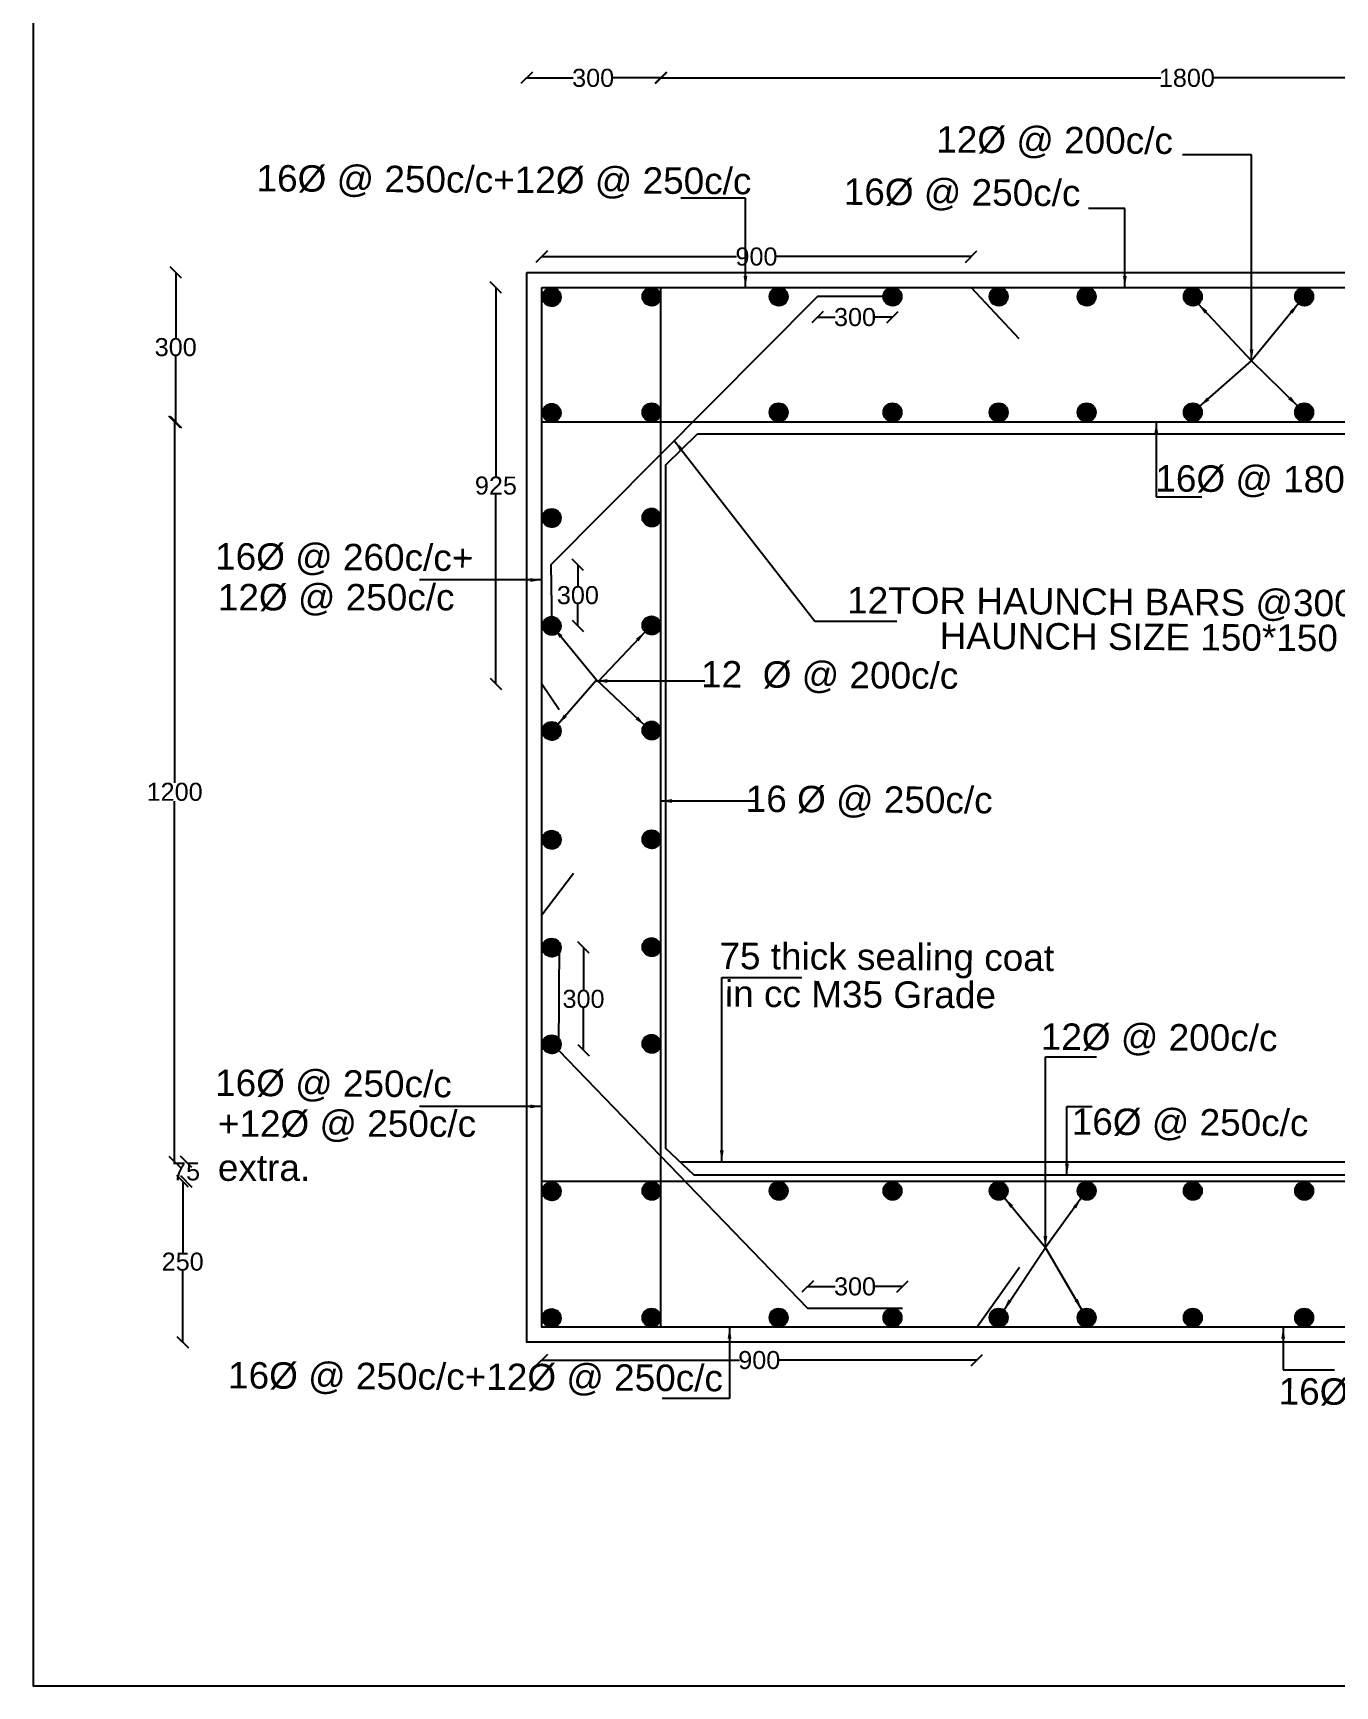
# Model space of a CAD drawing. Header units: millimetres. Extents: x 5124 to 6568637, y 2311 to 91879094.
# Drawn here: x 3723868 to 3734700, y 45932314 to 45946070 of the extents above; entities that cross this region are included whole.
import ezdxf

# ---------------------------------------------------------------- set-up
doc = ezdxf.new("R2010")
doc.units = ezdxf.units.MM
doc.header["$MEASUREMENT"] = 0
doc.layers.add('DIMENSION', color=7, linetype='Continuous')
doc.layers.add('DRAWING', color=7, linetype='Continuous')
doc.styles.get("Standard").update_dxf_attribs({"font": 'arial.ttf', "height": 150})
doc.dimstyles.get("Standard").update_dxf_attribs({"dimtxt": 200, "dimasz": 110, "dimexe": 0.18, "dimexo": 0.0625, "dimgap": 0.09, "dimtad": 0, "dimtih": 1, "dimtoh": 1, "dimdec": 0, "dimzin": 0, "dimdsep": 46, "dimtxsty": 'Standard', "dimblk": 'OBLIQUE', "dimcen": 0.09, "dimse1": 1, "dimse2": 1, "dimadec": 0, "dimazin": 0, "dimtfac": 1, "dimtdec": 0, "dimtofl": 0, "dimtmove": 0, "dimatfit": 3, "dimfxl": 1, "dimtolj": 1, "dimtzin": 0, "dimarcsym": 0})

# ---------------------------------------------------------------- blocks, each defined once
blk = doc.blocks.new('_Oblique')
at = {"color": 0, "linetype": 'ByBlock', "lineweight": -2}
blk.add_line((-0.5, -0.5), (0.5, 0.5), dxfattribs=at)
blk = doc.blocks.new('*D65')
at = {"layer": 'Defpoints', "color": 0, "transparency": 16777216}
for p in [(3731674, 45944209), (3728100, 45943952), (3731674, 45943952)]:
    blk.add_point(p, dxfattribs=at)
at = {"layer": 'DIMENSION', "color": 0, "lineweight": -2, "transparency": 16777216}
for p, q in [((3728100, 45944209), (3729722, 45944209)), ((3731674, 45944209), (3730053, 45944209))]:
    blk.add_line(p, q, dxfattribs=at)
at = {"layer": 'DIMENSION', "color": 0, "lineweight": -2, "transparency": 16777216, "xscale": 95, "yscale": 95, "zscale": 95, "rotation": 180}
blk.add_blockref('_Oblique', (3728100, 45944209), dxfattribs=at)
at = {"layer": 'DIMENSION', "color": 0, "lineweight": -2, "transparency": 16777216, "xscale": 95, "yscale": 95, "zscale": 95}
blk.add_blockref('_Oblique', (3731674, 45944209), dxfattribs=at)
at = {"layer": 'DIMENSION', "color": 0, "transparency": 16777216, "insert": (3729887, 45944209), "char_height": 150, "attachment_point": 5}
blk.add_mtext('\\A1;900', dxfattribs=at)
blk = doc.blocks.new('*D66')
at = {"layer": 'Defpoints', "color": 0, "transparency": 16777216}
for p in [(3729095, 45945696), (3727975, 45944077), (3729095, 45944077)]:
    blk.add_point(p, dxfattribs=at)
at = {"layer": 'DIMENSION', "color": 0, "lineweight": -2, "transparency": 16777216}
for p, q in [((3727975, 45945696), (3728362, 45945696)), ((3729095, 45945696), (3728693, 45945696))]:
    blk.add_line(p, q, dxfattribs=at)
at = {"layer": 'DIMENSION', "color": 0, "lineweight": -2, "transparency": 16777216, "xscale": 95, "yscale": 95, "zscale": 95, "rotation": 180}
blk.add_blockref('_Oblique', (3727975, 45945696), dxfattribs=at)
at = {"layer": 'DIMENSION', "color": 0, "lineweight": -2, "transparency": 16777216, "xscale": 95, "yscale": 95, "zscale": 95}
blk.add_blockref('_Oblique', (3729095, 45945696), dxfattribs=at)
at = {"layer": 'DIMENSION', "color": 0, "transparency": 16777216, "insert": (3728528, 45945696), "char_height": 150, "attachment_point": 5}
blk.add_mtext('\\A1;300', dxfattribs=at)
blk = doc.blocks.new('*D67')
at = {"layer": 'Defpoints', "color": 0, "transparency": 16777216}
for p in [(3737846, 45945696), (3729090, 45943952), (3737846, 45943952)]:
    blk.add_point(p, dxfattribs=at)
at = {"layer": 'DIMENSION', "color": 0, "lineweight": -2, "transparency": 16777216}
for p, q in [((3729090, 45945696), (3733251, 45945696)), ((3737846, 45945696), (3733685, 45945696))]:
    blk.add_line(p, q, dxfattribs=at)
at = {"layer": 'DIMENSION', "color": 0, "lineweight": -2, "transparency": 16777216, "xscale": 95, "yscale": 95, "zscale": 95, "rotation": 180}
blk.add_blockref('_Oblique', (3729090, 45945696), dxfattribs=at)
at = {"layer": 'DIMENSION', "color": 0, "lineweight": -2, "transparency": 16777216, "xscale": 95, "yscale": 95, "zscale": 95}
blk.add_blockref('_Oblique', (3737846, 45945696), dxfattribs=at)
at = {"layer": 'DIMENSION', "color": 0, "transparency": 16777216, "insert": (3733468, 45945696), "char_height": 150, "attachment_point": 5}
blk.add_mtext('\\A1;1800', dxfattribs=at)
blk = doc.blocks.new('*D74')
at = {"layer": 'Defpoints', "color": 0, "transparency": 16777216}
for p in [(3730395, 45943877), (3731019, 45943877), (3731019, 45943705)]:
    blk.add_point(p, dxfattribs=at)
at = {"layer": 'DIMENSION', "color": 0, "lineweight": -2, "transparency": 16777216}
for p, q in [((3730395, 45943705), (3730541, 45943705)), ((3731019, 45943705), (3730872, 45943705))]:
    blk.add_line(p, q, dxfattribs=at)
at = {"layer": 'DIMENSION', "color": 0, "lineweight": -2, "transparency": 16777216, "xscale": 95, "yscale": 95, "zscale": 95, "rotation": 180}
blk.add_blockref('_Oblique', (3730395, 45943705), dxfattribs=at)
at = {"layer": 'DIMENSION', "color": 0, "lineweight": -2, "transparency": 16777216, "xscale": 95, "yscale": 95, "zscale": 95}
blk.add_blockref('_Oblique', (3731019, 45943705), dxfattribs=at)
at = {"layer": 'DIMENSION', "color": 0, "transparency": 16777216, "insert": (3730707, 45943705), "char_height": 150, "attachment_point": 5}
blk.add_mtext('\\A1;300', dxfattribs=at)
blk = doc.blocks.new('*D75')
at = {"layer": 'Defpoints', "color": 0, "transparency": 16777216}
for p in [(3728176, 45941645), (3728401, 45941645), (3728183, 45941136)]:
    blk.add_point(p, dxfattribs=at)
at = {"layer": 'DIMENSION', "color": 0, "lineweight": -2, "transparency": 16777216}
for p, q in [((3728401, 45941645), (3728401, 45941467)), ((3728401, 45941136), (3728401, 45941314))]:
    blk.add_line(p, q, dxfattribs=at)
at = {"layer": 'DIMENSION', "color": 0, "lineweight": -2, "transparency": 16777216, "xscale": 95, "yscale": 95, "zscale": 95}
for p, rotation in [((3728401, 45941645), 90), ((3728401, 45941136), 270)]:
    blk.add_blockref('_Oblique', p, dxfattribs=dict(at, rotation=rotation))
at = {"layer": 'DIMENSION', "color": 0, "transparency": 16777216, "insert": (3728401, 45941391), "char_height": 150, "attachment_point": 5}
blk.add_mtext('\\A1;300', dxfattribs=at)
blk = doc.blocks.new('*D76')
at = {"layer": 'Defpoints', "color": 0, "transparency": 16777216}
for p in [(3728259, 45938459), (3728240, 45937604), (3728448, 45937604)]:
    blk.add_point(p, dxfattribs=at)
at = {"layer": 'DIMENSION', "color": 0, "lineweight": -2, "transparency": 16777216}
for p, q in [((3728448, 45938459), (3728448, 45938108)), ((3728448, 45937604), (3728448, 45937955))]:
    blk.add_line(p, q, dxfattribs=at)
at = {"layer": 'DIMENSION', "color": 0, "lineweight": -2, "transparency": 16777216, "xscale": 95, "yscale": 95, "zscale": 95}
for p, rotation in [((3728448, 45938459), 90), ((3728448, 45937604), 270)]:
    blk.add_blockref('_Oblique', p, dxfattribs=dict(at, rotation=rotation))
at = {"layer": 'DIMENSION', "color": 0, "transparency": 16777216, "insert": (3728448, 45938031), "char_height": 150, "attachment_point": 5}
blk.add_mtext('\\A1;300', dxfattribs=at)
blk = doc.blocks.new('*D77')
at = {"layer": 'Defpoints', "color": 0, "transparency": 16777216}
for p in [(3730313, 45935638), (3730313, 45935459), (3731102, 45935459)]:
    blk.add_point(p, dxfattribs=at)
at = {"layer": 'DIMENSION', "color": 0, "lineweight": -2, "transparency": 16777216}
for p, q in [((3730313, 45935638), (3730542, 45935638)), ((3731102, 45935638), (3730873, 45935638))]:
    blk.add_line(p, q, dxfattribs=at)
at = {"layer": 'DIMENSION', "color": 0, "lineweight": -2, "transparency": 16777216, "xscale": 95, "yscale": 95, "zscale": 95, "rotation": 180}
blk.add_blockref('_Oblique', (3730313, 45935638), dxfattribs=at)
at = {"layer": 'DIMENSION', "color": 0, "lineweight": -2, "transparency": 16777216, "xscale": 95, "yscale": 95, "zscale": 95}
blk.add_blockref('_Oblique', (3731102, 45935638), dxfattribs=at)
at = {"layer": 'DIMENSION', "color": 0, "transparency": 16777216, "insert": (3730707, 45935638), "char_height": 150, "attachment_point": 5}
blk.add_mtext('\\A1;300', dxfattribs=at)
blk = doc.blocks.new('*D91')
at = {"layer": 'Defpoints', "color": 0, "transparency": 16777216}
for p in [(3725113, 45936513), (3728100, 45936513), (3727975, 45935174)]:
    blk.add_point(p, dxfattribs=at)
at = {"layer": 'DIMENSION', "color": 0, "lineweight": -2, "transparency": 16777216}
for p, q in [((3725113, 45936513), (3725113, 45935921)), ((3725113, 45935174), (3725113, 45935767))]:
    blk.add_line(p, q, dxfattribs=at)
at = {"layer": 'DIMENSION', "color": 0, "lineweight": -2, "transparency": 16777216, "xscale": 95, "yscale": 95, "zscale": 95}
for p, rotation in [((3725113, 45936513), 90), ((3725113, 45935174), 270)]:
    blk.add_blockref('_Oblique', p, dxfattribs=dict(at, rotation=rotation))
at = {"layer": 'DIMENSION', "color": 0, "transparency": 16777216, "insert": (3725113, 45935844), "char_height": 150, "attachment_point": 5}
blk.add_mtext('\\A1;250', dxfattribs=at)
blk = doc.blocks.new('*D92')
at = {"layer": 'Defpoints', "color": 0, "transparency": 16777216}
for p in [(3725141, 45936676), (3729372, 45936676), (3729372, 45936513)]:
    blk.add_point(p, dxfattribs=at)
at = {"layer": 'DIMENSION', "color": 0, "lineweight": -2, "transparency": 16777216}
for p, q in [((3725141, 45936676), (3725141, 45936671)), ((3725141, 45936513), (3725141, 45936518))]:
    blk.add_line(p, q, dxfattribs=at)
at = {"layer": 'DIMENSION', "color": 0, "lineweight": -2, "transparency": 16777216, "xscale": 95, "yscale": 95, "zscale": 95}
for p, rotation in [((3725141, 45936676), 90), ((3725141, 45936513), 270)]:
    blk.add_blockref('_Oblique', p, dxfattribs=dict(at, rotation=rotation))
at = {"layer": 'DIMENSION', "color": 0, "transparency": 16777216, "insert": (3725141, 45936595), "char_height": 150, "attachment_point": 5}
blk.add_mtext('\\A1;75', dxfattribs=at)
blk = doc.blocks.new('*D93')
at = {"layer": 'Defpoints', "color": 0, "transparency": 16777216}
for p in [(3725046, 45942833), (3729090, 45942833), (3729250, 45936676)]:
    blk.add_point(p, dxfattribs=at)
at = {"layer": 'DIMENSION', "color": 0, "lineweight": -2, "transparency": 16777216}
for p, q in [((3725046, 45942833), (3725046, 45939831)), ((3725046, 45936676), (3725046, 45939678))]:
    blk.add_line(p, q, dxfattribs=at)
at = {"layer": 'DIMENSION', "color": 0, "lineweight": -2, "transparency": 16777216, "xscale": 95, "yscale": 95, "zscale": 95}
for p, rotation in [((3725046, 45942833), 90), ((3725046, 45936676), 270)]:
    blk.add_blockref('_Oblique', p, dxfattribs=dict(at, rotation=rotation))
at = {"layer": 'DIMENSION', "color": 0, "transparency": 16777216, "insert": (3725046, 45939754), "char_height": 150, "attachment_point": 5}
blk.add_mtext('\\A1;1200', dxfattribs=at)
blk = doc.blocks.new('*D94')
at = {"layer": 'Defpoints', "color": 0, "transparency": 16777216}
for p in [(3725055, 45944077), (3728100, 45944077), (3728100, 45942833)]:
    blk.add_point(p, dxfattribs=at)
at = {"layer": 'DIMENSION', "color": 0, "lineweight": -2, "transparency": 16777216}
for p, q in [((3725055, 45944077), (3725055, 45943532)), ((3725055, 45942833), (3725055, 45943379))]:
    blk.add_line(p, q, dxfattribs=at)
at = {"layer": 'DIMENSION', "color": 0, "lineweight": -2, "transparency": 16777216, "xscale": 95, "yscale": 95, "zscale": 95}
for p, rotation in [((3725055, 45944077), 90), ((3725055, 45942833), 270)]:
    blk.add_blockref('_Oblique', p, dxfattribs=dict(at, rotation=rotation))
at = {"layer": 'DIMENSION', "color": 0, "transparency": 16777216, "insert": (3725055, 45943455), "char_height": 150, "attachment_point": 5}
blk.add_mtext('\\A1;300', dxfattribs=at)
blk = doc.blocks.new('*D95')
at = {"layer": 'Defpoints', "color": 0, "transparency": 16777216}
for p in [(3728100, 45935300), (3731720, 45935300), (3731720, 45935025)]:
    blk.add_point(p, dxfattribs=at)
at = {"layer": 'DRAWING', "color": 0, "lineweight": -2, "transparency": 16777216}
for p, q in [((3728100, 45935025), (3729745, 45935025)), ((3731720, 45935025), (3730076, 45935025))]:
    blk.add_line(p, q, dxfattribs=at)
at = {"layer": 'DRAWING', "color": 0, "lineweight": -2, "transparency": 16777216, "xscale": 95, "yscale": 95, "zscale": 95, "rotation": 180}
blk.add_blockref('_Oblique', (3728100, 45935025), dxfattribs=at)
at = {"layer": 'DRAWING', "color": 0, "lineweight": -2, "transparency": 16777216, "xscale": 95, "yscale": 95, "zscale": 95}
blk.add_blockref('_Oblique', (3731720, 45935025), dxfattribs=at)
at = {"layer": 'DRAWING', "color": 0, "transparency": 16777216, "insert": (3729910, 45935025), "char_height": 150, "attachment_point": 5}
blk.add_mtext('\\A1;900', dxfattribs=at)
blk = doc.blocks.new('*D97')
at = {"layer": 'Defpoints', "color": 0, "transparency": 16777216}
for p in [(3727719, 45943952), (3728100, 45943952), (3728100, 45940654)]:
    blk.add_point(p, dxfattribs=at)
at = {"layer": 'DRAWING', "color": 0, "lineweight": -2, "transparency": 16777216}
for p, q in [((3727719, 45943952), (3727719, 45942380)), ((3727719, 45940654), (3727719, 45942226))]:
    blk.add_line(p, q, dxfattribs=at)
at = {"layer": 'DRAWING', "color": 0, "lineweight": -2, "transparency": 16777216, "xscale": 95, "yscale": 95, "zscale": 95}
for p, rotation in [((3727719, 45943952), 90), ((3727719, 45940654), 270)]:
    blk.add_blockref('_Oblique', p, dxfattribs=dict(at, rotation=rotation))
at = {"layer": 'DRAWING', "color": 0, "transparency": 16777216, "insert": (3727719, 45942303), "char_height": 150, "attachment_point": 5}
blk.add_mtext('\\A1;925', dxfattribs=at)

msp = doc.modelspace()

# ---------------------------------------------------------------- hatches: boundary and pattern name
at = {"layer": 'DRAWING'}
h = msp.add_hatch(dxfattribs=at)
h.set_pattern_fill('ANSI31', color=256, style=0)
h.set_pattern_definition([(45, (134066.612, -1125.66315), (-0.08838834764832, 0.08838834764832), [])])
h.paths.add_polyline_path([(3728258.9, 45943872.8, 1), (3728107.4, 45943872.8, 1)])
h = msp.add_hatch(dxfattribs=at)
h.set_pattern_fill('ANSI31', color=256, style=0)
h.set_pattern_definition([(45, (134897.57876, -1121.83159), (-0.08838834764832, 0.08838834764832), [])])
h.paths.add_polyline_path([(3729089.9, 45943876.6, 0.9586945), (3728938.6, 45943883), (3728938.6, 45943870.2, 0.9586945)])
h = msp.add_hatch(dxfattribs=at)
h.set_pattern_fill('ANSI31', color=256, style=0)
h.set_pattern_definition([(45, (135954.40868, -1121.83159), (-0.08838834764832, 0.08838834764832), [])])
h.paths.add_polyline_path([(3730146.7, 45943876.6, 0.9586945), (3729995.5, 45943883), (3729995.5, 45943870.2, 0.9586945)])
h = msp.add_hatch(dxfattribs=at)
h.set_pattern_fill('ANSI31', color=256, style=0)
h.set_pattern_definition([(45, (136902.14132, -1121.83159), (-0.08838834764832, 0.08838834764832), [])])
h.paths.add_polyline_path([(3731094.4, 45943876.6, 0.9586945), (3730943.2, 45943883), (3730943.2, 45943870.2, 0.9586945)])
h = msp.add_hatch(dxfattribs=at)
h.set_pattern_fill('ANSI31', color=256, style=0)
h.set_pattern_definition([(45, (137785.48569, -1121.83159), (-0.08838834764832, 0.08838834764832), [])])
h.paths.add_polyline_path([(3731977.8, 45943876.6, 0.9586945), (3731826.6, 45943883), (3731826.6, 45943870.2, 0.9586945)])
h = msp.add_hatch(dxfattribs=at)
h.set_pattern_fill('ANSI31', color=256, style=0)
h.set_pattern_definition([(45, (138517.26122, -1121.83159), (-0.08838834764832, 0.08838834764832), [])])
h.paths.add_polyline_path([(3732709.5, 45943876.6, 0.9586945), (3732558.3, 45943883), (3732558.3, 45943870.2, 0.9586945)])
h = msp.add_hatch(dxfattribs=at)
h.set_pattern_fill('ANSI31', color=256, style=0)
h.set_pattern_definition([(45, (139400.60559, -1121.83159), (-0.08838834764832, 0.08838834764832), [])])
h.paths.add_polyline_path([(3733592.9, 45943876.6, 0.9586945), (3733441.7, 45943883), (3733441.7, 45943870.2, 0.9586945)])
h = msp.add_hatch(dxfattribs=at)
h.set_pattern_fill('ANSI31', color=256, style=0)
h.set_pattern_definition([(45, (140327.6827, -1121.83159), (-0.08838834764832, 0.08838834764832), [])])
h.paths.add_polyline_path([(3734520, 45943876.6, 0.9586945), (3734368.7, 45943883), (3734368.7, 45943870.2, 0.9586945)])
h = msp.add_hatch(dxfattribs=at)
h.set_pattern_fill('ANSI31', color=256, style=0)
h.set_pattern_definition([(45, (134066.612, -2089.52624), (-0.08838834764832, 0.08838834764832), [])])
h.paths.add_polyline_path([(3728258.9, 45942908.9, 1), (3728107.4, 45942908.9, 1)])
h = msp.add_hatch(dxfattribs=at)
h.set_pattern_fill('ANSI31', color=256, style=0)
h.set_pattern_definition([(45, (134897.57876, -2085.69468), (-0.08838834764832, 0.08838834764832), [])])
h.paths.add_polyline_path([(3729089.9, 45942912.8, 0.9586945), (3728938.6, 45942919.1), (3728938.6, 45942906.4, 0.9586945)])
h = msp.add_hatch(dxfattribs=at)
h.set_pattern_fill('ANSI31', color=256, style=0)
h.set_pattern_definition([(45, (135954.40868, -2085.69468), (-0.08838834764832, 0.08838834764832), [])])
h.paths.add_polyline_path([(3730146.7, 45942912.8, 0.9586945), (3729995.5, 45942919.1), (3729995.5, 45942906.4, 0.9586945)])
h = msp.add_hatch(dxfattribs=at)
h.set_pattern_fill('ANSI31', color=256, style=0)
h.set_pattern_definition([(45, (136902.14132, -2085.69468), (-0.08838834764832, 0.08838834764832), [])])
h.paths.add_polyline_path([(3731094.4, 45942912.8, 0.9586945), (3730943.2, 45942919.1), (3730943.2, 45942906.4, 0.9586945)])
h = msp.add_hatch(dxfattribs=at)
h.set_pattern_fill('ANSI31', color=256, style=0)
h.set_pattern_definition([(45, (137785.48569, -2085.69468), (-0.08838834764832, 0.08838834764832), [])])
h.paths.add_polyline_path([(3731977.8, 45942912.8, 0.9586945), (3731826.6, 45942919.1), (3731826.6, 45942906.4, 0.9586945)])
h = msp.add_hatch(dxfattribs=at)
h.set_pattern_fill('ANSI31', color=256, style=0)
h.set_pattern_definition([(45, (138517.26122, -2085.69468), (-0.08838834764832, 0.08838834764832), [])])
h.paths.add_polyline_path([(3732709.5, 45942912.8, 0.9586945), (3732558.3, 45942919.1), (3732558.3, 45942906.4, 0.9586945)])
h = msp.add_hatch(dxfattribs=at)
h.set_pattern_fill('ANSI31', color=256, style=0)
h.set_pattern_definition([(45, (139400.60559, -2085.69468), (-0.08838834764832, 0.08838834764832), [])])
h.paths.add_polyline_path([(3733592.9, 45942912.8, 0.9586945), (3733441.7, 45942919.1), (3733441.7, 45942906.4, 0.9586945)])
h = msp.add_hatch(dxfattribs=at)
h.set_pattern_fill('ANSI31', color=256, style=0)
h.set_pattern_definition([(45, (140327.6827, -2085.69468), (-0.08838834764832, 0.08838834764832), [])])
h.paths.add_polyline_path([(3734520, 45942912.8, 0.9586945), (3734368.7, 45942919.1), (3734368.7, 45942906.4, 0.9586945)])
h = msp.add_hatch(dxfattribs=at)
h.set_pattern_fill('ANSI31', color=256, style=0)
h.set_pattern_definition([(45, (134066.612, -2964.50908), (-0.08838834764832, 0.08838834764832), [])])
h.paths.add_polyline_path([(3728258.9, 45942033.9, 1), (3728107.4, 45942033.9, 1)])
h = msp.add_hatch(dxfattribs=at)
h.set_pattern_fill('ANSI31', color=256, style=0)
h.set_pattern_definition([(45, (134897.57876, -2960.67752), (-0.08838834764832, 0.08838834764832), [])])
h.paths.add_polyline_path([(3729089.9, 45942037.8, 0.9586945), (3728938.6, 45942044.2), (3728938.6, 45942031.4, 0.9586945)])
h = msp.add_hatch(dxfattribs=at)
h.set_pattern_fill('ANSI31', color=256, style=0)
h.set_pattern_definition([(45, (134066.612, -3862.41522), (-0.08838834764832, 0.08838834764832), [])])
h.paths.add_polyline_path([(3728258.9, 45941136, 1), (3728107.4, 45941136, 1)])
h = msp.add_hatch(dxfattribs=at)
h.set_pattern_fill('ANSI31', color=256, style=0)
h.set_pattern_definition([(45, (134897.57876, -3858.58366), (-0.08838834764832, 0.08838834764832), [])])
h.paths.add_polyline_path([(3729089.9, 45941139.9, 0.9586945), (3728938.6, 45941146.3), (3728938.6, 45941133.5, 0.9586945)])
h = msp.add_hatch(dxfattribs=at)
h.set_pattern_fill('ANSI31', color=256, style=0)
h.set_pattern_definition([(45, (134066.612, -4737.00169), (-0.08838834764832, 0.08838834764832), [])])
h.paths.add_polyline_path([(3728258.9, 45940261.5, 1), (3728107.4, 45940261.5, 1)])
h = msp.add_hatch(dxfattribs=at)
h.set_pattern_fill('ANSI31', color=256, style=0)
h.set_pattern_definition([(45, (134897.57876, -4733.17013), (-0.08838834764832, 0.08838834764832), [])])
h.paths.add_polyline_path([(3729089.9, 45940265.3, 0.9586945), (3728938.6, 45940271.7), (3728938.6, 45940258.9, 0.9586945)])
h = msp.add_hatch(dxfattribs=at)
h.set_pattern_fill('ANSI31', color=256, style=0)
h.set_pattern_definition([(45, (134066.612, -5642.10852), (-0.08838834764832, 0.08838834764832), [])])
h.paths.add_polyline_path([(3728258.9, 45939356.3, 1), (3728107.4, 45939356.3, 1)])
h = msp.add_hatch(dxfattribs=at)
h.set_pattern_fill('ANSI31', color=256, style=0)
h.set_pattern_definition([(45, (134897.57876, -5638.27696), (-0.08838834764832, 0.08838834764832), [])])
h.paths.add_polyline_path([(3729089.9, 45939360.2, 0.9586945), (3728938.6, 45939366.6), (3728938.6, 45939353.8, 0.9586945)])
h = msp.add_hatch(dxfattribs=at)
h.set_pattern_fill('ANSI31', color=256, style=0)
h.set_pattern_definition([(45, (134066.612, -6539.94859), (-0.08838834764832, 0.08838834764832), [])])
h.paths.add_polyline_path([(3728258.9, 45938458.5, 1), (3728107.4, 45938458.5, 1)])
h = msp.add_hatch(dxfattribs=at)
h.set_pattern_fill('ANSI31', color=256, style=0)
h.set_pattern_definition([(45, (134897.57876, -6536.11703), (-0.08838834764832, 0.08838834764832), [])])
h.paths.add_polyline_path([(3729089.9, 45938462.3, 0.9586945), (3728938.6, 45938468.7), (3728938.6, 45938456, 0.9586945)])
h = msp.add_hatch(dxfattribs=at)
h.set_pattern_fill('ANSI31', color=256, style=0)
h.set_pattern_definition([(45, (134066.612, -7344.57607), (-0.08838834764832, 0.08838834764832), [])])
h.paths.add_polyline_path([(3728258.9, 45937653.9, 1), (3728107.4, 45937653.9, 1)])
h = msp.add_hatch(dxfattribs=at)
h.set_pattern_fill('ANSI31', color=256, style=0)
h.set_pattern_definition([(45, (134897.57876, -7340.74451), (-0.08838834764832, 0.08838834764832), [])])
h.paths.add_polyline_path([(3729089.9, 45937657.7, 0.9586945), (3728938.6, 45937664.1), (3728938.6, 45937651.3, 0.9586945)])
h = msp.add_hatch(dxfattribs=at)
h.set_pattern_fill('ANSI31', color=256, style=0)
h.set_pattern_definition([(45, (134066.612, -8567.96658), (-0.08838834764832, 0.08838834764832), [])])
h.paths.add_polyline_path([(3728258.9, 45936430.5, 1), (3728107.4, 45936430.5, 1)])
h = msp.add_hatch(dxfattribs=at)
h.set_pattern_fill('ANSI31', color=256, style=0)
h.set_pattern_definition([(45, (134897.57876, -8564.13502), (-0.08838834764832, 0.08838834764832), [])])
h.paths.add_polyline_path([(3729089.9, 45936434.3, 0.9586945), (3728938.6, 45936440.7), (3728938.6, 45936427.9, 0.9586945)])
h = msp.add_hatch(dxfattribs=at)
h.set_pattern_fill('ANSI31', color=256, style=0)
h.set_pattern_definition([(45, (135954.40868, -8564.13502), (-0.08838834764832, 0.08838834764832), [])])
h.paths.add_polyline_path([(3730146.7, 45936434.3, 0.9586945), (3729995.5, 45936440.7), (3729995.5, 45936427.9, 0.9586945)])
h = msp.add_hatch(dxfattribs=at)
h.set_pattern_fill('ANSI31', color=256, style=0)
h.set_pattern_definition([(45, (136902.14132, -8564.13502), (-0.08838834764832, 0.08838834764832), [])])
h.paths.add_polyline_path([(3731094.4, 45936434.3, 0.9586945), (3730943.2, 45936440.7), (3730943.2, 45936427.9, 0.9586945)])
h = msp.add_hatch(dxfattribs=at)
h.set_pattern_fill('ANSI31', color=256, style=0)
h.set_pattern_definition([(45, (137785.48569, -8564.13502), (-0.08838834764832, 0.08838834764832), [])])
h.paths.add_polyline_path([(3731977.8, 45936434.3, 0.9586945), (3731826.6, 45936440.7), (3731826.6, 45936427.9, 0.9586945)])
h = msp.add_hatch(dxfattribs=at)
h.set_pattern_fill('ANSI31', color=256, style=0)
h.set_pattern_definition([(45, (138517.26122, -8564.13502), (-0.08838834764832, 0.08838834764832), [])])
h.paths.add_polyline_path([(3732709.5, 45936434.3, 0.9586945), (3732558.3, 45936440.7), (3732558.3, 45936427.9, 0.9586945)])
h = msp.add_hatch(dxfattribs=at)
h.set_pattern_fill('ANSI31', color=256, style=0)
h.set_pattern_definition([(45, (139400.60559, -8564.13502), (-0.08838834764832, 0.08838834764832), [])])
h.paths.add_polyline_path([(3733592.9, 45936434.3, 0.9586945), (3733441.7, 45936440.7), (3733441.7, 45936427.9, 0.9586945)])
h = msp.add_hatch(dxfattribs=at)
h.set_pattern_fill('ANSI31', color=256, style=0)
h.set_pattern_definition([(45, (140327.6827, -8564.13502), (-0.08838834764832, 0.08838834764832), [])])
h.paths.add_polyline_path([(3734520, 45936434.3, 0.9586945), (3734368.7, 45936440.7), (3734368.7, 45936427.9, 0.9586945)])
h = msp.add_hatch(dxfattribs=at)
h.set_pattern_fill('ANSI31', color=256, style=0)
h.set_pattern_definition([(45, (134066.612, -9623.16483), (-0.08838834764832, 0.08838834764832), [])])
h.paths.add_polyline_path([(3728258.9, 45935375.3, 1), (3728107.4, 45935375.3, 1)])
h = msp.add_hatch(dxfattribs=at)
h.set_pattern_fill('ANSI31', color=256, style=0)
h.set_pattern_definition([(45, (134897.57876, -9619.33327), (-0.08838834764832, 0.08838834764832), [])])
h.paths.add_polyline_path([(3729089.9, 45935379.1, 0.9586945), (3728938.6, 45935385.5), (3728938.6, 45935372.7, 0.9586945)])
h = msp.add_hatch(dxfattribs=at)
h.set_pattern_fill('ANSI31', color=256, style=0)
h.set_pattern_definition([(45, (135954.40868, -9619.33327), (-0.08838834764832, 0.08838834764832), [])])
h.paths.add_polyline_path([(3730146.7, 45935379.1, 0.9586945), (3729995.5, 45935385.5), (3729995.5, 45935372.7, 0.9586945)])
h = msp.add_hatch(dxfattribs=at)
h.set_pattern_fill('ANSI31', color=256, style=0)
h.set_pattern_definition([(45, (136902.14132, -9619.33327), (-0.08838834764832, 0.08838834764832), [])])
h.paths.add_polyline_path([(3731094.4, 45935379.1, 0.9586945), (3730943.2, 45935385.5), (3730943.2, 45935372.7, 0.9586945)])
h = msp.add_hatch(dxfattribs=at)
h.set_pattern_fill('ANSI31', color=256, style=0)
h.set_pattern_definition([(45, (137785.48569, -9619.33327), (-0.08838834764832, 0.08838834764832), [])])
h.paths.add_polyline_path([(3731977.8, 45935379.1, 0.9586945), (3731826.6, 45935385.5), (3731826.6, 45935372.7, 0.9586945)])
h = msp.add_hatch(dxfattribs=at)
h.set_pattern_fill('ANSI31', color=256, style=0)
h.set_pattern_definition([(45, (138517.26122, -9619.33327), (-0.08838834764832, 0.08838834764832), [])])
h.paths.add_polyline_path([(3732709.5, 45935379.1, 0.9586945), (3732558.3, 45935385.5), (3732558.3, 45935372.7, 0.9586945)])
h = msp.add_hatch(dxfattribs=at)
h.set_pattern_fill('ANSI31', color=256, style=0)
h.set_pattern_definition([(45, (139400.60559, -9619.33327), (-0.08838834764832, 0.08838834764832), [])])
h.paths.add_polyline_path([(3733592.9, 45935379.1, 0.9586945), (3733441.7, 45935385.5), (3733441.7, 45935372.7, 0.9586945)])
h = msp.add_hatch(dxfattribs=at)
h.set_pattern_fill('ANSI31', color=256, style=0)
h.set_pattern_definition([(45, (140327.6827, -9619.33327), (-0.08838834764832, 0.08838834764832), [])])
h.paths.add_polyline_path([(3734520, 45935379.1, 0.9586945), (3734368.7, 45935385.5), (3734368.7, 45935372.7, 0.9586945)])

# ---------------------------------------------------------------- linework, layer by layer
at = {"layer": 'DIMENSION'}
for points in [[(3727975.3, 45944077.3), (3748535.4, 45944077.3), (3748535.4, 45935174.4), (3727975.3, 45935174.4)], [(3728100.4, 45943952.1), (3748410.3, 45943952.1), (3748410.3, 45935299.5), (3728100.4, 45935299.5)]]:
    msp.add_lwpolyline(points, close=True, dxfattribs=at)
for points in [[(3729089.7, 45943952.1), (3729089.7, 45935299.5)], [(3731674.2, 45943952.1), (3732069.3, 45943526.7)], [(3728100.4, 45942833.2), (3748410.3, 45942833.2)], [(3728100.4, 45936513.4), (3748410.3, 45936513.4)], [(3731719.9, 45935299.5), (3732074.4, 45935798)]]:
    msp.add_lwpolyline(points, dxfattribs=at)
at = {"layer": 'DRAWING'}
msp.add_lwpolyline([(3760016.4, 45959825.6), (3723868.1, 45959825.6), (3723868.1, 45932313.7), (3760016.4, 45932313.7)], close=True, dxfattribs=at)
for points in [[(3731018.7, 45943876.6), (3730394.9, 45943876.6), (3728175.6, 45941645.2), (3728183.2, 45941136)], [(3729395.1, 45942735.4), (3737443.1, 45942735.4), (3737762.5, 45942403.3), (3737762.5, 45936831.3), (3737454.5, 45936564.4), (3729367.4, 45936564.4), (3729131.9, 45936787), (3729131.9, 45942475.7), (3729395.1, 45942735.4)], [(3728100.4, 45940653.8), (3728245.1, 45940439)], [(3728100.4, 45938731.4), (3728364.8, 45939077.2)], [(3728244.9, 45938502.3), (3728240.1, 45937603.9), (3730312.8, 45935458.6), (3731101.6, 45935458.6)], [(3729249.6, 45936675.7), (3737584.2, 45936676.8)]]:
    msp.add_lwpolyline(points, dxfattribs=at)
for centre in [(3728183.2, 45943872.8), (3729014.1, 45943876.6), (3730070.9, 45943876.6), (3731018.7, 45943876.6), (3731902, 45943876.6), (3732633.8, 45943876.6), (3733517.1, 45943876.6), (3734444.2, 45943876.6), (3728183.2, 45942908.9), (3729014.1, 45942912.8), (3730070.9, 45942912.8), (3731018.7, 45942912.8), (3731902, 45942912.8), (3732633.8, 45942912.8), (3733517.1, 45942912.8), (3734444.2, 45942912.8), (3728183.2, 45942033.9), (3729014.1, 45942037.8), (3728183.2, 45941136), (3729014.1, 45941139.9), (3728183.2, 45940261.5), (3729014.1, 45940265.3), (3728183.2, 45939356.3), (3729014.1, 45939360.2), (3728183.2, 45938458.5), (3729014.1, 45938462.3), (3728183.2, 45937653.9), (3729014.1, 45937657.7), (3728183.2, 45936430.5), (3729014.1, 45936434.3), (3730070.9, 45936434.3), (3731018.7, 45936434.3), (3731902, 45936434.3), (3732633.8, 45936434.3), (3733517.1, 45936434.3), (3734444.2, 45936434.3), (3728183.2, 45935375.3), (3729014.1, 45935379.1), (3730070.9, 45935379.1), (3731018.7, 45935379.1), (3731902, 45935379.1), (3732633.8, 45935379.1), (3733517.1, 45935379.1), (3734444.2, 45935379.1)]:
    msp.add_circle(centre, 75.7, dxfattribs=at)

# ---------------------------------------------------------------- texts
for s, p in [('12Ø @ 200c/c ', (3731382.4, 45945075.1)), ('16Ø @ 250c/c+12Ø @ 250c/c', (3725726.9, 45944752.4)), ('16Ø @ 250c/c ', (3730612.7, 45944640.5)), ('16Ø @ 180c/c ', (3733205.3, 45942254.3)), ('16Ø @ 260c/c+', (3725382.1, 45941605.4)), ('12TOR HAUNCH BARS @300C/C', (3730640.3, 45941240.2)), (' HAUNCH SIZE 150*150', (3731325.4, 45940945.4)), ('12  Ø @ 200c/c ', (3729425.9, 45940624.7)), ('16 Ø @ 250c/c ', (3729797, 45939587.7)), ('75 thick sealing coat', (3729578, 45938280)), ('in cc M35 Grade', (3729624.5, 45937966.4)), ('12Ø @ 200c/c ', (3732252, 45937608.6)), ('16Ø @ 250c/c ', (3725382.1, 45937224.5)), ('16Ø @ 250c/c ', (3732509.7, 45936901.5)), ('16Ø @ 250c/c+12Ø @ 250c/c', (3725490, 45934790.1)), ('16Ø @ 250c/c ', (3734230.5, 45934656.5))]:
    msp.add_text(s, height=220, rotation=359.65712, dxfattribs=at).set_placement(p)
at = {"layer": 'DRAWING', "char_height": 220, "width": 2208.839, "attachment_point": 1}
for s, insert in [('12Ø @ 250c/c', (3725405.6, 45941484.7)), ('+12Ø @ 250c/c\\Pextra. ', (3725405.6, 45937103.8))]:
    msp.add_mtext(s, dxfattribs=dict(at, insert=insert))

# ---------------------------------------------------------------- dimensions: what is measured, and where the dimension line sits
at = {"layer": 'DIMENSION'}
dim = msp.add_linear_dim(base=(3729095.2, 45945695.9), p1=(3727975.3, 45944077.3), p2=(3729095.2, 45944077.3), text='300', dimstyle='Standard', override={"dimasz": 95, "dimfxl": 2000, "dimarcsym": 1}, dxfattribs=at)
dim.commit()
dim.dimension.update_dxf_attribs({"geometry": '*D66', "text_midpoint": (3728527.6, 45945695.9), "dimtype": 160})
for base, p1, p2, text, picture, middle in [((3737845.8, 45945695.6), (3729089.7, 45943952.1), (3737845.8, 45943952.1), '1800', '*D67', (3733467.8, 45945695.6)), ((3731674.2, 45944209.1), (3728100.4, 45943952.1), (3731674.2, 45943952.1), '900', '*D65', (3729887.3, 45944209.1)), ((3731018.7, 45943704.9), (3730394.9, 45943876.6), (3731018.7, 45943876.6), '300', '*D74', (3730706.8, 45943704.9)), ((3730312.8, 45935637.9), (3731101.6, 45935458.6), (3730312.8, 45935458.6), '300', '*D77', (3730707.2, 45935637.9))]:
    dim = msp.add_linear_dim(base=base, p1=p1, p2=p2, text=text, dimstyle='Standard', override={"dimasz": 95, "dimfxl": 2000, "dimarcsym": 1}, dxfattribs=at)
    dim.commit()
    dim.dimension.update_dxf_attribs({"geometry": picture, "text_midpoint": middle})
for base, p1, p2, text, picture, middle in [((3725054.7, 45944077.3), (3728100.4, 45942833.2), (3728100.4, 45944077.3), '300', '*D94', (3725054.7, 45943455.2)), ((3725046.3, 45942833.2), (3729249.6, 45936675.7), (3729089.7, 45942833.2), '1200', '*D93', (3725046.3, 45939754.4)), ((3728401.1, 45941645.2), (3728183.2, 45941136), (3728175.6, 45941645.2), '300', '*D75', (3728401.1, 45941390.6)), ((3728448.3, 45937603.9), (3728258.9, 45938458.5), (3728240.1, 45937603.9), '300', '*D76', (3728448.3, 45938031.2)), ((3725140.9, 45936675.7), (3729371.7, 45936513.4), (3729371.7, 45936675.7), '75', '*D92', (3725140.9, 45936594.5)), ((3725112.8, 45936513.4), (3727975.3, 45935174.4), (3728100.4, 45936513.4), '250', '*D91', (3725112.8, 45935843.9))]:
    dim = msp.add_linear_dim(base=base, p1=p1, p2=p2, angle=90, text=text, dimstyle='Standard', override={"dimasz": 95, "dimfxl": 2000, "dimarcsym": 1}, dxfattribs=at)
    dim.commit()
    dim.dimension.update_dxf_attribs({"geometry": picture, "text_midpoint": middle})
at = {"layer": 'DRAWING'}
dim = msp.add_linear_dim(base=(3727718.8, 45943952.1), p1=(3728100.4, 45940653.8), p2=(3728100.4, 45943952.1), angle=90, text='925', dimstyle='Standard', override={"dimasz": 95, "dimfxl": 2000, "dimarcsym": 1}, dxfattribs=at)
dim.commit()
dim.dimension.update_dxf_attribs({"geometry": '*D97', "text_midpoint": (3727718.8, 45942303)})
dim = msp.add_linear_dim(base=(3731719.9, 45935025), p1=(3728100.4, 45935299.5), p2=(3731719.9, 45935299.5), text='900', dimstyle='Standard', override={"dimasz": 95, "dimfxl": 2000, "dimarcsym": 1}, dxfattribs=at)
dim.commit()
dim.dimension.update_dxf_attribs({"geometry": '*D95', "text_midpoint": (3729910.2, 45935025)})

# ---------------------------------------------------------------- leaders
for points in [[(3734006, 45943342.3), (3734006, 45945056.4), (3733430.8, 45945056.4)], [(3729795.3, 45943952.1), (3729795.3, 45944695.8), (3729258.8, 45944695.8)], [(3732951.7, 45943952.1), (3732951.7, 45944610.6), (3732650.2, 45944610.6)], [(3733562.3, 45943815.8), (3734006, 45943342.3)], [(3734396.2, 45943818.1), (3734006, 45943342.3)], [(3733574, 45942962.8), (3734006, 45943342.3)], [(3734390.1, 45942965.8), (3734006, 45943342.3)], [(3733213.3, 45942833.2), (3733213.3, 45942208.7), (3733593.3, 45942208.7)], [(3729202.7, 45942677.9), (3730372.9, 45941174.8), (3731055.7, 45941174.8)], [(3728100.4, 45941517.8), (3727082, 45941517.8)], [(3728200.4, 45941119.4), (3728554.8, 45940686.1)], [(3728960.2, 45941086.6), (3728569.9, 45940671.9)], [(3728235.1, 45940316.6), (3728554.8, 45940686.1)], [(3728551.2, 45940677.5), (3729456.7, 45940677.5)], [(3728960.7, 45940304.1), (3728554.8, 45940686.1)], [(3729089.7, 45939678.6), (3729902, 45939678.6)], [(3729598.4, 45936675.7), (3729598.4, 45938210.5), (3730265.4, 45938210.5)], [(3732290.6, 45935962), (3732290.6, 45937549.7), (3732715.5, 45937549.7)], [(3728100.4, 45937136.8), (3727082, 45937136.8)], [(3732470.4, 45936564.4), (3732470.4, 45937136.8), (3732680.8, 45937136.8)], [(3731950.7, 45936376.3), (3732290.6, 45935962)], [(3732589.3, 45936373), (3732290.6, 45935962)], [(3731944, 45935442.1), (3732290.6, 45935962)], [(3732595.4, 45935444.4), (3732290.6, 45935962)], [(3729663.1, 45935299.5), (3729663.1, 45934705.6), (3729101.1, 45934705.6)], [(3734269, 45935299.5), (3734269, 45934944.5), (3734697.5, 45934944.5)]]:
    msp.add_leader(points, dimstyle='Standard', override={"dimasz": 95, "dimgap": 0.09, "dimtad": 0, "dimfxl": 2000, "dimarcsym": 1}, dxfattribs=at)

doc.saveas('drawing.dxf')
